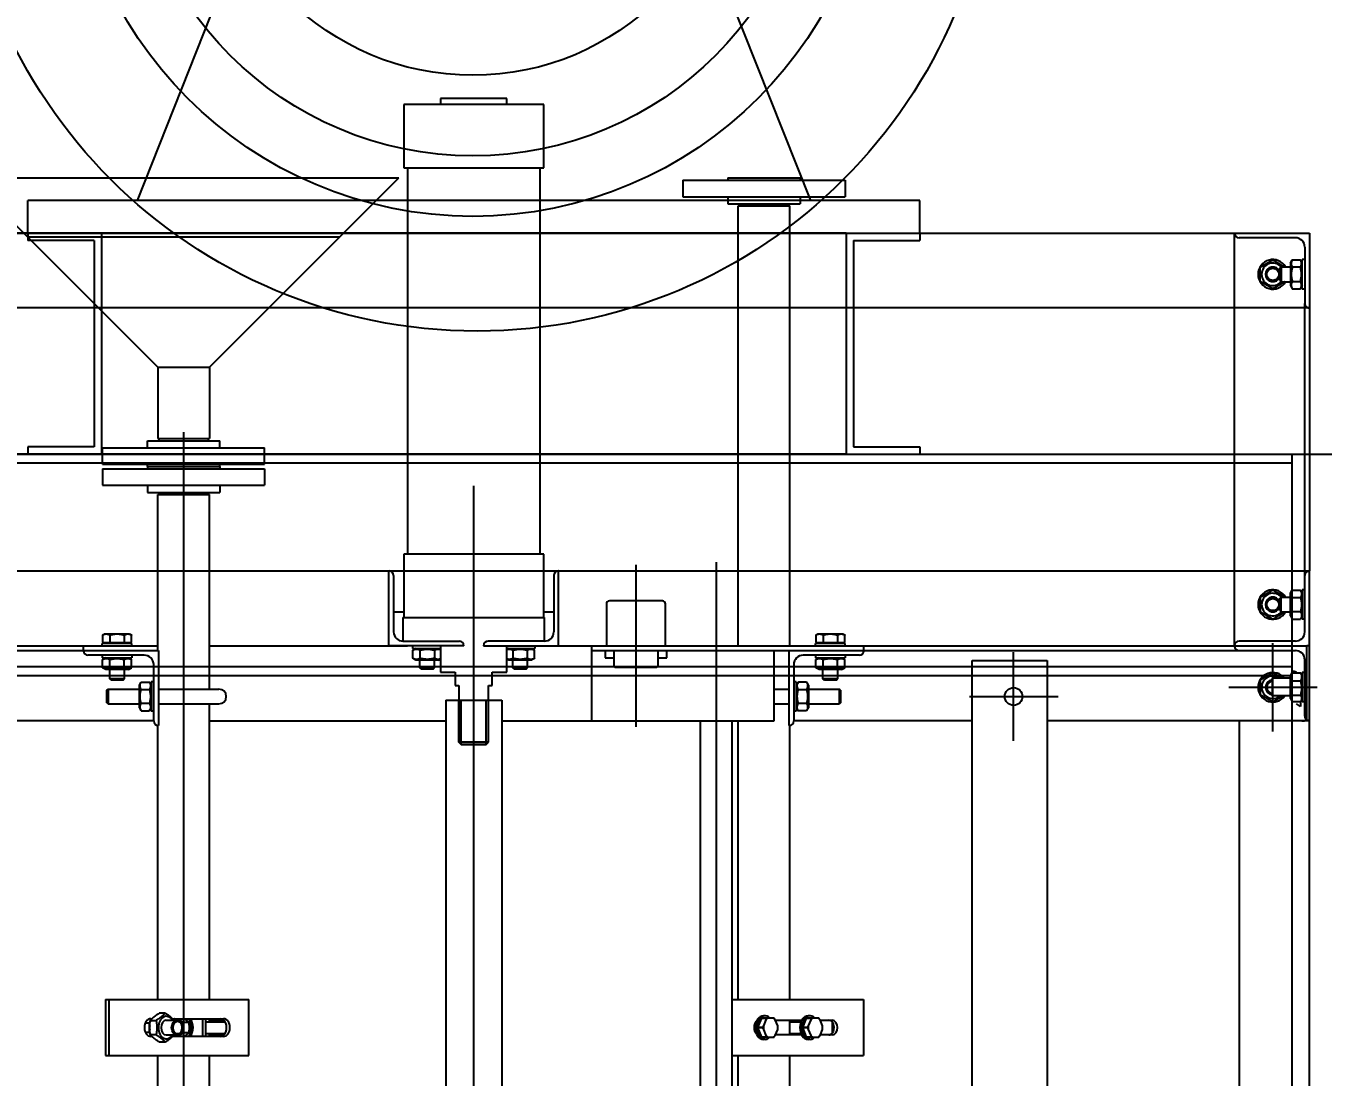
# Model space of a CAD drawing. Extents: x -24065 to -11187, y -102841 to -92978.
# Drawn here: x -21570 to -20691, y -95827 to -95114 of the extents above; entities that cross this region are included whole.
import ezdxf

# ---------------------------------------------------------------- set-up
doc = ezdxf.new("R2010")
doc.units = 0
doc.header["$LTSCALE"] = 200
doc.header["$MEASUREMENT"] = 0
doc.header["$PDMODE"] = 35
doc.header["$PDSIZE"] = 5
doc.linetypes.add('CENTER', pattern=[2, 1.25, -0.25, 0.25, -0.25])
doc.linetypes.add('DASHED2', pattern=[0.375, 0.25, -0.125])
for name, color, linetype in [('DIM', 1, 'Continuous'), ('M2', 2, 'Continuous'), ('M3', 3, 'Continuous'), ('M4', 4, 'Continuous'), ('MC1', 8, 'CENTER'), ('MT2', 1, 'DASHED2')]:
    doc.layers.add(name, color=color, linetype=linetype)
doc.styles.add('ROMANS', font='romans.shx')
doc.dimstyles.new('CEMI-1-10', dxfattribs={"dimscale": 10, "dimtxt": 2.5, "dimasz": 2.5, "dimexe": 1, "dimexo": 1, "dimtad": 1, "dimdec": 0, "dimtxsty": 'ROMANS', "dimcen": 0, "dimclrd": 1, "dimclre": 1, "dimclrt": 3, "dimadec": 0, "dimazin": 2, "dimtfac": 1, "dimtdec": 0, "dimtmove": 0, "dimatfit": 3, "dimfxl": 1.25, "dimlwd": -1, "dimlwe": -1, "dimarcsym": 1})

# ---------------------------------------------------------------- blocks, each defined once
blk = doc.blocks.new('moinhokjjh')
at = {"layer": 'M3'}
for p, q in [((-6367.74, -18136.96), (-6472.09, -18399.91)), ((-6119.74, -18136.96), (-6015.39, -18399.91)), ((-5941.24, -18399.91), (-6546.24, -18399.91)), ((-6546.24, -18421.96), (-6546.24, -18399.91)), ((-5941.24, -18421.96), (-5941.24, -18399.91)), ((-5991.24, -18421.96), (-6876.24, -18421.96)), ((-6496.24, -18421.96), (-6546.24, -18421.96)), ((-6546.24, -18421.96), (-6546.24, -18426.96)), ((-6496.24, -18421.96), (-6496.24, -18571.96)), ((-5991.24, -18421.96), (-5991.24, -18571.96)), ((-5991.24, -18421.96), (-5941.24, -18421.96)), ((-5941.24, -18421.96), (-5941.24, -18426.96)), ((-6501.24, -18426.96), (-6546.24, -18426.96)), ((-6501.24, -18426.96), (-6501.24, -18566.96)), ((-5986.24, -18426.96), (-5986.24, -18566.96)), ((-5986.24, -18426.96), (-5941.24, -18426.96)), ((-6501.24, -18566.96), (-6546.24, -18566.96)), ((-6546.24, -18566.96), (-6546.24, -18571.96)), ((-5986.24, -18566.96), (-5941.24, -18566.96)), ((-5941.24, -18566.96), (-5941.24, -18571.96)), ((-5991.24, -18571.96), (-6876.24, -18571.96)), ((-6496.24, -18571.96), (-6546.24, -18571.96)), ((-5991.24, -18571.96), (-5941.24, -18571.96))]:
    blk.add_line(p, q, dxfattribs=at)
for centre, radius in [((-6241.45, -18136.96), 351.5), ((-6244.31, -18136.96), 273.67), ((-6244.31, -18136.96), 232.67), ((-6244.31, -18136.95), 178)]:
    blk.add_circle(centre, radius, dxfattribs=at)
blk = doc.blocks.new('ghhfhf')
at = {"layer": 'DIM'}
for p, q in [((-11758.6, -18532.73), (-11887.01, -18404.33)), ((-11887.01, -18404.33), (-11595.2, -18404.33)), ((-11723.6, -18532.73), (-11595.2, -18404.33)), ((-11847.01, -18444.33), (-11635.2, -18444.33)), ((-11758.6, -18532.73), (-11723.6, -18532.73)), ((-11741.1, -18576.66), (-11741.1, -19068.42))]:
    blk.add_line(p, q, dxfattribs=at)
at = {"layer": 'M2'}
for p, q in [((-11443.31, -18736.2), (-11443.31, -18735.95)), ((-11390.42, -19048.05), (-11390.42, -18772.5)), ((-11369.12, -19048.05), (-11369.12, -18772.5))]:
    blk.add_line(p, q, dxfattribs=at)
at = {"layer": 'M3'}
for p, q in [((-11521.81, -18350.53), (-11566.81, -18350.53)), ((-11566.81, -18350.53), (-11566.81, -18354.53)), ((-11521.81, -18354.53), (-11521.81, -18350.53)), ((-11591.81, -18354.53), (-11591.81, -18397.53)), ((-11496.81, -18354.53), (-11591.81, -18354.53)), ((-11496.81, -18397.53), (-11496.81, -18354.53)), ((-11591.81, -18397.53), (-11496.81, -18397.53)), ((-11589.31, -18397.53), (-11589.31, -18659.53)), ((-11499.31, -18659.53), (-11499.31, -18397.53)), ((-11371.91, -18404.33), (-11322.91, -18404.33)), ((-11371.91, -18404.33), (-11371.91, -18405.93)), ((-11322.91, -18404.33), (-11322.91, -18405.93)), ((-11402.41, -18405.93), (-11292.41, -18405.93)), ((-11402.41, -18405.93), (-11402.41, -18417.03)), ((-11292.41, -18405.93), (-11292.41, -18417.03)), ((-11402.41, -18417.03), (-11292.41, -18417.03)), ((-11371.91, -18417.03), (-11371.91, -18421.83)), ((-11371.91, -18421.83), (-11322.91, -18421.83)), ((-11364.11, -18423.33), (-11364.11, -18421.83)), ((-11330.71, -18423.33), (-11330.71, -18421.83)), ((-11322.91, -18417.03), (-11322.91, -18421.83)), ((-11364.91, -18423.33), (-11329.91, -18423.33)), ((-11364.91, -18721.7), (-11364.91, -18423.33)), ((-11329.91, -18721.7), (-11329.91, -18423.33)), ((-12111.14, -18441.7), (-10977.49, -18441.7)), ((-11028.29, -18441.7), (-11028.29, -18441.58)), ((-11028.29, -18721.77), (-11028.29, -18441.58)), ((-11028.29, -18441.7), (-11028.29, -18441.83)), ((-10987.01, -18444.88), (-11025.24, -18444.88)), ((-10977.49, -18441.7), (-10977.49, -18492.5)), ((-10980.66, -18451.23), (-10980.66, -18489.45)), ((-10997.61, -18465.62), (-10996.69, -18464.7)), ((-10997.61, -18465.62), (-10997.61, -18473.78)), ((-10996.69, -18464.7), (-10996.69, -18474.7)), ((-10996.69, -18464.7), (-10990.36, -18464.7)), ((-10990.36, -18462.05), (-10989.11, -18459.89)), ((-10990.36, -18462.05), (-10990.36, -18477.35)), ((-10989.11, -18459.89), (-10983.61, -18459.89)), ((-10983.61, -18464.88), (-10989.11, -18464.88)), ((-10982.36, -18462.05), (-10983.61, -18459.89)), ((-10982.36, -18479.7), (-10982.36, -18459.7)), ((-10980.66, -18459.7), (-10982.36, -18459.7)), ((-10997.61, -18473.78), (-10996.69, -18474.7)), ((-10996.69, -18474.7), (-10990.36, -18474.7)), ((-10989.11, -18474.53), (-10983.61, -18474.53)), ((-10990.36, -18477.35), (-10989.11, -18479.52)), ((-10989.11, -18479.52), (-10983.61, -18479.52)), ((-10982.36, -18477.35), (-10983.61, -18479.52)), ((-10980.66, -18479.7), (-10982.36, -18479.7)), ((-10977.49, -18492.5), (-12111.07, -18492.5)), ((-10980.66, -18673.95), (-10980.66, -18489.45)), ((-10977.49, -18492.5), (-10977.61, -18492.5)), ((-10977.49, -18492.5), (-10977.49, -18670.9)), ((-11758.6, -18532.73), (-11758.6, -18581.12)), ((-11723.6, -18532.73), (-11723.6, -18581.12)), ((-11796.1, -18587.42), (-11686.1, -18587.42)), ((-11796.1, -18598.52), (-11796.1, -18587.42)), ((-11765.6, -18582.62), (-11716.6, -18582.62)), ((-11765.6, -18587.42), (-11765.6, -18582.62)), ((-11758.6, -18581.12), (-11723.6, -18581.12)), ((-11757.8, -18581.12), (-11757.8, -18582.62)), ((-11724.4, -18581.12), (-11724.4, -18582.62)), ((-11716.6, -18587.42), (-11716.6, -18582.62)), ((-11686.1, -18598.52), (-11686.1, -18587.42)), ((-11796.1, -18598.52), (-11686.1, -18598.52)), ((-11796.1, -18601.72), (-11686.1, -18601.72)), ((-11796.1, -18601.72), (-11796.1, -18612.82)), ((-11765.6, -18600.12), (-11765.6, -18598.52)), ((-11765.6, -18600.12), (-11716.6, -18600.12)), ((-11765.6, -18600.12), (-11765.6, -18601.72)), ((-11765.6, -18600.12), (-11716.6, -18600.12)), ((-11716.6, -18600.12), (-11716.6, -18598.52)), ((-11716.6, -18600.12), (-11716.6, -18601.72)), ((-11686.1, -18601.72), (-11686.1, -18612.82)), ((-11796.1, -18612.82), (-11686.1, -18612.82)), ((-11765.6, -18612.82), (-11765.6, -18617.62)), ((-11716.6, -18612.82), (-11716.6, -18617.62)), ((-11765.6, -18617.62), (-11716.6, -18617.62)), ((-11758.6, -18619.12), (-11723.6, -18619.12)), ((-11758.6, -18724.88), (-11758.6, -18619.12)), ((-11757.8, -18619.12), (-11757.8, -18617.62)), ((-11724.4, -18619.12), (-11724.4, -18617.62)), ((-11723.6, -18751.05), (-11723.6, -18619.12)), ((-11591.81, -18659.53), (-11591.81, -18702.53)), ((-11496.81, -18659.53), (-11591.81, -18659.53)), ((-11496.81, -18702.53), (-11496.81, -18659.53)), ((-12111.14, -18670.9), (-10977.49, -18670.9)), ((-11601.81, -18721.7), (-11601.81, -18670.9)), ((-11601.81, -18670.9), (-11601.68, -18670.9)), ((-11598.64, -18673.95), (-11598.64, -18712.18)), ((-11489.99, -18673.95), (-11489.99, -18712.18)), ((-11486.81, -18670.9), (-11486.94, -18670.9)), ((-11486.81, -18721.7), (-11486.81, -18670.9)), ((-10980.66, -18712.18), (-10980.66, -18673.95)), ((-10977.49, -18670.9), (-10977.61, -18670.9)), ((-10977.49, -18721.7), (-10977.49, -18670.9)), ((-10990.36, -18686.05), (-10989.11, -18683.89)), ((-10990.36, -18701.35), (-10990.36, -18686.05)), ((-10989.11, -18683.89), (-10983.61, -18683.89)), ((-10982.36, -18686.05), (-10983.61, -18683.89)), ((-10982.36, -18683.7), (-10982.36, -18703.7)), ((-10980.66, -18683.7), (-10982.36, -18683.7)), ((-10997.61, -18689.62), (-10996.69, -18688.7)), ((-10997.61, -18697.78), (-10997.61, -18689.62)), ((-10996.69, -18698.7), (-10996.69, -18688.7)), ((-10996.69, -18688.7), (-10990.36, -18688.7)), ((-10989.11, -18688.88), (-10983.61, -18688.88)), ((-11591.81, -18698.85), (-11598.64, -18698.85)), ((-11592.31, -18702.53), (-11496.31, -18702.53)), ((-11592.31, -18702.53), (-11592.31, -18718.53)), ((-11489.99, -18698.85), (-11496.81, -18698.85)), ((-11496.31, -18718.53), (-11496.31, -18702.53)), ((-10997.61, -18697.78), (-10996.69, -18698.7)), ((-10996.69, -18698.7), (-10990.36, -18698.7)), ((-10990.36, -18701.35), (-10989.11, -18703.52)), ((-10983.61, -18698.53), (-10989.11, -18698.53)), ((-10989.11, -18703.52), (-10983.61, -18703.52)), ((-10982.36, -18701.35), (-10983.61, -18703.52)), ((-10980.66, -18703.7), (-10982.36, -18703.7)), ((-11776.21, -18720), (-11796.21, -18720)), ((-11796.21, -18721.7), (-11796.21, -18720)), ((-11794.71, -18713.6), (-11796.02, -18714.36)), ((-11796.02, -18714.36), (-11796.02, -18719.4)), ((-11796.02, -18719.4), (-11776.39, -18719.4)), ((-11794.71, -18713.6), (-11777.71, -18713.6)), ((-11793.91, -18720), (-11793.91, -18719.4)), ((-11791.11, -18714.36), (-11791.11, -18719.4)), ((-11781.3, -18714.36), (-11781.3, -18719.4)), ((-11778.51, -18720), (-11778.51, -18719.4)), ((-11777.71, -18713.6), (-11776.39, -18714.36)), ((-11776.39, -18719.4), (-11776.39, -18714.36)), ((-11776.21, -18721.7), (-11776.21, -18720)), ((-11592.29, -18718.53), (-11554.06, -18718.53)), ((-11496.34, -18718.53), (-11534.56, -18718.53)), ((-11292.42, -18720), (-11312.42, -18720)), ((-11312.42, -18721.7), (-11312.42, -18720)), ((-11310.92, -18713.6), (-11312.23, -18714.36)), ((-11312.23, -18714.36), (-11312.23, -18719.4)), ((-11312.23, -18719.4), (-11292.6, -18719.4)), ((-11310.92, -18713.6), (-11293.92, -18713.6)), ((-11310.12, -18720), (-11310.12, -18719.4)), ((-11307.32, -18714.36), (-11307.32, -18719.4)), ((-11297.51, -18714.36), (-11297.51, -18719.4)), ((-11294.72, -18720), (-11294.72, -18719.4)), ((-11293.92, -18713.6), (-11292.6, -18714.36)), ((-11292.6, -18719.4), (-11292.6, -18714.36)), ((-11292.42, -18721.7), (-11292.42, -18720)), ((-10987.01, -18718.53), (-11025.24, -18718.53)), ((-10977.49, -20166.7), (-10977.49, -18714.7)), ((-12101.61, -18724.88), (-11758.21, -18724.88)), ((-12060.34, -18721.7), (-11758.6, -18721.7)), ((-11809.01, -18725), (-11809.01, -18721.7)), ((-11767.73, -18728.05), (-11805.96, -18728.05)), ((-11796.21, -18728.05), (-11796.21, -18729.75)), ((-11796.21, -18729.75), (-11776.21, -18729.75)), ((-11793.86, -18729.75), (-11796.02, -18731)), ((-11778.56, -18729.75), (-11776.39, -18731)), ((-11776.21, -18728.05), (-11776.21, -18729.75)), ((-11758.21, -18724.88), (-11758.21, -18775.68)), ((-11723.6, -18721.7), (-11589.31, -18721.7)), ((-11551.01, -18721.7), (-11601.81, -18721.7)), ((-11585.81, -18721.7), (-11585.81, -18723.4)), ((-11585.81, -18723.4), (-11566.81, -18723.4)), ((-11583.46, -18723.4), (-11585.63, -18724.65)), ((-11585.63, -18730.15), (-11585.63, -18724.65)), ((-11583.46, -18731.4), (-11585.63, -18730.15)), ((-11580.63, -18730.15), (-11580.63, -18724.65)), ((-11570.99, -18724.65), (-11570.99, -18730.15)), ((-11568.16, -18723.4), (-11566.81, -18724.18)), ((-11566.81, -18721.7), (-11566.81, -18739.53)), ((-11551.01, -18721.58), (-11551.01, -18721.7)), ((-11537.61, -18721.58), (-11537.61, -18721.7)), ((-11537.61, -18721.7), (-11486.81, -18721.7)), ((-11521.81, -18739.53), (-11521.81, -18721.7)), ((-11521.81, -18723.4), (-11502.81, -18723.4)), ((-11520.46, -18723.4), (-11521.81, -18724.18)), ((-11517.63, -18730.15), (-11517.63, -18724.65)), ((-11507.99, -18724.65), (-11507.99, -18730.15)), ((-11505.16, -18723.4), (-11503, -18724.65)), ((-11505.16, -18731.4), (-11503, -18730.15)), ((-11503, -18730.15), (-11503, -18724.65)), ((-11502.81, -18721.7), (-11502.81, -18723.4)), ((-11499.31, -18721.7), (-11028.29, -18721.7)), ((-11464.31, -18772.5), (-11464.31, -18721.7)), ((-11464.31, -18724.88), (-10987.01, -18724.88)), ((-11413.43, -18729.88), (-11413.43, -18724.88)), ((-11340.42, -18772.5), (-11340.42, -18724.88)), ((-11330.42, -18775.68), (-11330.42, -18724.88)), ((-11282.66, -18728.05), (-11320.89, -18728.05)), ((-11312.42, -18728.05), (-11312.42, -18729.75)), ((-11312.42, -18729.75), (-11292.42, -18729.75)), ((-11310.07, -18729.75), (-11312.23, -18731)), ((-11294.77, -18729.75), (-11292.6, -18731)), ((-11292.42, -18728.05), (-11292.42, -18729.75)), ((-11279.62, -18725), (-11279.62, -18721.7)), ((-11028.29, -18721.7), (-11028.29, -18721.58)), ((-11028.29, -18721.7), (-10979.35, -18721.7)), ((-11028.29, -18721.83), (-11028.29, -18721.7)), ((-10977.49, -18721.7), (-10979.35, -18721.7)), ((-10979.35, -18771.96), (-10979.35, -18721.7)), ((-11796.02, -18736.5), (-11796.02, -18731)), ((-11793.86, -18737.75), (-11796.02, -18736.5)), ((-11778.56, -18737.75), (-11793.86, -18737.75)), ((-11791.21, -18744.08), (-11791.21, -18737.75)), ((-11791.03, -18736.5), (-11791.03, -18731)), ((-11781.38, -18736.5), (-11781.38, -18731)), ((-11781.21, -18744.08), (-11781.21, -18737.75)), ((-11778.56, -18737.75), (-11776.39, -18736.5)), ((-11776.39, -18736.5), (-11776.39, -18731)), ((-11761.38, -18772.63), (-11761.38, -18734.4)), ((-11568.16, -18731.4), (-11583.46, -18731.4)), ((-11580.81, -18736.61), (-11580.81, -18731.4)), ((-11570.81, -18736.61), (-11580.81, -18736.61)), ((-11579.89, -18737.53), (-11580.81, -18736.61)), ((-11571.73, -18737.53), (-11579.89, -18737.53)), ((-11571.73, -18737.53), (-11570.81, -18736.61)), ((-11570.81, -18736.61), (-11570.81, -18731.4)), ((-11568.16, -18731.4), (-11566.81, -18730.62)), ((-11520.46, -18731.4), (-11521.81, -18730.62)), ((-11505.16, -18731.4), (-11520.46, -18731.4)), ((-11517.81, -18736.61), (-11517.81, -18731.4)), ((-11507.81, -18736.61), (-11517.81, -18736.61)), ((-11516.89, -18737.53), (-11517.81, -18736.61)), ((-11508.73, -18737.53), (-11516.89, -18737.53)), ((-11508.73, -18737.53), (-11507.81, -18736.61)), ((-11507.81, -18736.61), (-11507.81, -18731.4)), ((-11443.31, -18736.2), (-11443.31, -18735.95)), ((-11327.24, -18734.4), (-11327.24, -18772.63)), ((-11312.23, -18736.5), (-11312.23, -18731)), ((-11310.07, -18737.75), (-11312.23, -18736.5)), ((-11294.77, -18737.75), (-11310.07, -18737.75)), ((-11307.42, -18744.08), (-11307.42, -18737.75)), ((-11307.24, -18736.5), (-11307.24, -18731)), ((-11297.59, -18736.5), (-11297.59, -18731)), ((-11297.42, -18744.08), (-11297.42, -18737.75)), ((-11294.77, -18737.75), (-11292.6, -18736.5)), ((-11292.6, -18736.5), (-11292.6, -18731)), ((-11206.14, -18731.7), (-11155.34, -18731.7)), ((-11206.14, -19597.79), (-11206.14, -18731.7)), ((-11155.34, -18731.7), (-11155.34, -19101.7)), ((-10980.66, -18769.45), (-10980.66, -18731.23)), ((-11781.21, -18744.08), (-11791.21, -18744.08)), ((-11790.29, -18745), (-11791.21, -18744.08)), ((-11782.13, -18745), (-11790.29, -18745)), ((-11782.13, -18745), (-11781.21, -18744.08)), ((-11771.08, -18748.4), (-11769.83, -18746.24)), ((-11769.83, -18746.24), (-11764.33, -18746.24)), ((-11763.08, -18748.4), (-11764.33, -18746.24)), ((-11763.08, -18746.05), (-11763.08, -18766.05)), ((-11761.38, -18746.05), (-11763.08, -18746.05)), ((-11566.81, -18739.53), (-11556.81, -18739.53)), ((-11556.81, -18739.53), (-11556.81, -18748.53)), ((-11531.81, -18748.53), (-11531.81, -18739.53)), ((-11531.81, -18739.53), (-11521.81, -18739.53)), ((-11325.54, -18746.05), (-11327.24, -18746.05)), ((-11325.54, -18746.05), (-11325.54, -18766.05)), ((-11325.35, -18748.4), (-11324.1, -18746.24)), ((-11318.6, -18746.24), (-11324.1, -18746.24)), ((-11317.35, -18748.4), (-11318.6, -18746.24)), ((-11297.42, -18744.08), (-11307.42, -18744.08)), ((-11306.5, -18745), (-11307.42, -18744.08)), ((-11298.34, -18745), (-11306.5, -18745)), ((-11298.34, -18745), (-11297.42, -18744.08)), ((-11002.49, -18755.7), (-11002.49, -18743.7)), ((-10990.36, -18743.7), (-11002.49, -18743.7)), ((-10990.36, -18742.05), (-10989.32, -18740.25)), ((-10990.36, -18757.35), (-10990.36, -18742.05)), ((-10989.11, -18739.91), (-10983.61, -18739.91)), ((-10989.11, -18745.49), (-10983.61, -18745.49)), ((-10982.36, -18742.05), (-10983.4, -18740.25)), ((-10982.36, -18739.7), (-10982.36, -18759.7)), ((-10980.66, -18739.7), (-10982.36, -18739.7)), ((-11793.1, -18751.85), (-11792.3, -18751.05)), ((-11793.1, -18760.25), (-11793.1, -18751.85)), ((-11792.3, -18751.05), (-11792.3, -18761.05)), ((-11792.3, -18751.05), (-11771.08, -18751.05)), ((-11771.08, -18763.7), (-11771.08, -18748.4)), ((-11769.83, -18751.23), (-11764.33, -18751.23)), ((-11758.21, -18751.05), (-11717.1, -18751.05)), ((-11556.81, -18748.53), (-11554.31, -18748.53)), ((-11554.31, -18748.53), (-11554.31, -18786.93)), ((-11534.31, -18786.93), (-11534.31, -18748.53)), ((-11534.31, -18748.53), (-11531.81, -18748.53)), ((-11340.42, -18751.05), (-11330.42, -18751.05)), ((-11325.54, -18751.05), (-11325.35, -18751.05)), ((-11325.35, -18748.4), (-11325.35, -18763.7)), ((-11324.1, -18751.23), (-11318.6, -18751.23)), ((-11317.35, -18748.4), (-11317.35, -18763.7)), ((-11317.35, -18751.05), (-11296.32, -18751.05)), ((-11296.32, -18761.05), (-11296.32, -18751.05)), ((-11295.52, -18751.85), (-11296.32, -18751.05)), ((-11295.52, -18751.85), (-11295.52, -18760.25)), ((-10990.36, -18755.7), (-11002.49, -18755.7)), ((-10989.11, -18755.11), (-10983.61, -18755.11)), ((-11793.1, -18760.25), (-11792.3, -18761.05)), ((-11792.3, -18761.05), (-11771.08, -18761.05)), ((-11771.08, -18763.7), (-11769.83, -18765.87)), ((-11764.33, -18760.88), (-11769.83, -18760.88)), ((-11763.08, -18763.7), (-11764.33, -18765.87)), ((-11758.21, -18761.05), (-11717.1, -18761.05)), ((-11723.6, -18961.64), (-11723.6, -18761.05)), ((-11340.42, -18761.05), (-11330.42, -18761.05)), ((-11325.54, -18761.05), (-11325.35, -18761.05)), ((-11325.35, -18763.7), (-11324.1, -18765.87)), ((-11318.6, -18760.88), (-11324.1, -18760.88)), ((-11317.35, -18763.7), (-11318.6, -18765.87)), ((-11317.35, -18761.05), (-11296.32, -18761.05)), ((-11295.52, -18760.25), (-11296.32, -18761.05)), ((-10990.36, -18757.35), (-10989.32, -18759.16)), ((-10989.11, -18759.49), (-10983.61, -18759.49)), ((-10983.65, -18762.8), (-10986.15, -18761.05)), ((-10983.65, -18759.49), (-10983.65, -18762.8)), ((-10982.36, -18757.35), (-10983.4, -18759.16)), ((-10980.66, -18759.7), (-10982.36, -18759.7)), ((-11761.38, -18772.5), (-11882.49, -18772.5)), ((-11769.83, -18765.87), (-11764.33, -18765.87)), ((-11761.38, -18766.05), (-11763.08, -18766.05)), ((-11723.6, -18772.5), (-11563.31, -18772.5)), ((-11525.31, -18772.5), (-11340.42, -18772.5)), ((-11364.91, -18961.64), (-11364.91, -18772.5)), ((-11325.54, -18766.05), (-11327.24, -18766.05)), ((-11206.14, -18772.5), (-11327.24, -18772.5)), ((-11318.6, -18765.87), (-11324.1, -18765.87)), ((-10977.49, -18772.5), (-11155.34, -18772.5)), ((-11025.11, -18772.5), (-11025.11, -19007.5)), ((-10982.57, -18772.5), (-10990.46, -18772.5)), ((-10977.61, -18772.5), (-10977.49, -18772.5)), ((-11758.6, -18961.64), (-11758.6, -18775.67)), ((-11758.21, -18775.68), (-11758.33, -18775.68)), ((-11330.29, -18775.68), (-11330.42, -18775.68)), ((-11329.91, -18961.64), (-11329.91, -18775.65)), ((-11554.31, -18786.93), (-11552.71, -18788.53)), ((-11552.71, -18788.53), (-11535.91, -18788.53)), ((-11535.91, -18788.53), (-11534.31, -18786.93)), ((-11793.94, -18961.64), (-11696.74, -18961.64)), ((-11793.94, -18961.64), (-11793.94, -18999.64)), ((-11791.69, -18961.64), (-11791.69, -18999.64)), ((-11696.74, -18999.64), (-11696.74, -18961.64)), ((-11369.12, -18961.64), (-11279.96, -18961.64)), ((-11279.96, -18961.64), (-11279.96, -18999.64)), ((-11763.62, -18975.82), (-11759.73, -18975.82)), ((-11763.41, -18974.64), (-11762.58, -18974.64)), ((-11753.68, -18970.82), (-11757.57, -18970.82)), ((-11752.8, -18975.64), (-11745.64, -18975.64)), ((-11748.68, -18974.64), (-11713.91, -18974.64)), ((-11728.3, -18974.64), (-11728.3, -18986.64)), ((-11726.05, -18986.64), (-11726.05, -18974.64)), ((-11723.6, -18976.64), (-11723.6, -18974.64)), ((-11723.6, -18975.64), (-11713.81, -18975.64)), ((-11713.12, -18976.45), (-11713.2, -18976.64)), ((-11351.59, -18980.63), (-11348.94, -18974.15)), ((-11348.94, -18974.15), (-11346.03, -18974.15)), ((-11346.02, -18974.14), (-11348.93, -18974.14)), ((-11346.71, -18972.64), (-11347.84, -18972.64)), ((-11346.1, -18975.33), (-11347.79, -18979.45)), ((-11341.28, -18974.14), (-11344.65, -18974.14)), ((-11338.14, -18979.45), (-11339.83, -18975.33)), ((-11339.7, -18975.64), (-11321.85, -18975.64)), ((-11329.91, -18985.64), (-11329.91, -18975.64)), ((-11321.18, -18980.63), (-11318.54, -18974.15)), ((-11318.54, -18974.15), (-11315.62, -18974.15)), ((-11315.61, -18974.14), (-11318.53, -18974.14)), ((-11316.31, -18972.64), (-11317.44, -18972.64)), ((-11315.7, -18975.33), (-11317.38, -18979.45)), ((-11310.87, -18974.14), (-11314.24, -18974.14)), ((-11307.74, -18979.45), (-11309.42, -18975.33)), ((-11309.29, -18975.64), (-11301.17, -18975.64)), ((-11766.94, -18977.32), (-11764.24, -18977.32)), ((-11764.24, -18983.96), (-11766.94, -18983.96)), ((-11764.24, -18983.96), (-11764.24, -18977.32)), ((-11737.73, -18977.16), (-11741.26, -18977.16)), ((-11737.73, -18984.12), (-11741.26, -18984.12)), ((-11726.05, -18976.64), (-11712.99, -18976.64)), ((-11726.05, -18984.64), (-11712.99, -18984.64)), ((-11723.6, -18986.64), (-11723.6, -18984.64)), ((-11713.2, -18984.64), (-11713.12, -18984.83)), ((-11352.79, -18976.64), (-11352.74, -18976.64)), ((-11352.79, -18984.64), (-11352.74, -18984.64)), ((-11348.68, -18980.63), (-11351.59, -18980.63)), ((-11351.59, -18980.65), (-11348.68, -18980.65)), ((-11348.94, -18987.13), (-11351.59, -18980.65)), ((-11347.79, -18981.83), (-11346.1, -18985.95)), ((-11339.83, -18985.95), (-11338.14, -18981.83)), ((-11329.91, -18976.64), (-11322.34, -18976.64)), ((-11329.91, -18984.64), (-11322.34, -18984.64)), ((-11318.27, -18980.63), (-11321.18, -18980.63)), ((-11321.18, -18980.65), (-11318.27, -18980.65)), ((-11318.54, -18987.13), (-11321.18, -18980.65)), ((-11317.38, -18981.83), (-11315.7, -18985.95)), ((-11309.42, -18985.95), (-11307.74, -18981.83)), ((-11301.05, -18984.35), (-11301.05, -18976.93)), ((-11759.73, -18985.46), (-11763.62, -18985.46)), ((-11762.58, -18986.64), (-11763.41, -18986.64)), ((-11753.68, -18990.45), (-11757.57, -18990.45)), ((-11752.8, -18985.64), (-11745.64, -18985.64)), ((-11713.91, -18986.64), (-11748.68, -18986.64)), ((-11713.81, -18985.64), (-11723.6, -18985.64)), ((-11346.03, -18987.13), (-11348.94, -18987.13)), ((-11348.93, -18987.14), (-11346.02, -18987.14)), ((-11346.71, -18988.64), (-11347.84, -18988.64)), ((-11344.65, -18987.14), (-11341.28, -18987.14)), ((-11321.85, -18985.64), (-11339.7, -18985.64)), ((-11315.62, -18987.13), (-11318.54, -18987.13)), ((-11318.53, -18987.14), (-11315.61, -18987.14)), ((-11316.31, -18988.64), (-11317.44, -18988.64)), ((-11314.24, -18987.14), (-11310.87, -18987.14)), ((-11301.17, -18985.64), (-11309.29, -18985.64)), ((-11793.94, -18999.64), (-11696.74, -18999.64)), ((-11758.6, -19035.1), (-11758.6, -18999.64)), ((-11723.6, -19035.1), (-11723.6, -18999.64)), ((-11369.12, -18999.64), (-11279.96, -18999.64)), ((-11364.91, -19035.1), (-11364.91, -18999.64)), ((-11329.91, -19035.1), (-11329.91, -18999.64)), ((-11025.11, -19007.5), (-11025.11, -19511.65))]:
    blk.add_line(p, q, dxfattribs=at)
for centre, radius in [((-11002.31, -18469.7), 4.08), ((-11002.31, -18693.7), 4.08), ((-11178.14, -18756.05), 6)]:
    blk.add_circle(centre, radius, dxfattribs=at)
for centre, radius, start, end in [((-11025.24, -18441.83), 3.05, 180, 270), ((-10987.01, -18451.23), 6.35, 0, 90), ((-11002.31, -18469.7), 10, 30, 330), ((-11002.31, -18469.7), 7.65, 40.81318, 319.18682), ((-11002.31, -18469.7), 5, 19.94844, 340.05156), ((-10977.61, -18489.45), 3.05, 180, 235.35239), ((-11601.68, -18673.95), 3.05, 0, 90), ((-11486.94, -18673.95), 3.05, 90, 180), ((-10977.61, -18673.95), 3.05, 124.64761, 180), ((-11002.31, -18693.7), 10, 30, 330), ((-11002.31, -18693.7), 7.65, 40.81318, 319.18682), ((-11002.31, -18693.7), 5, 19.94844, 340.05156), ((-11592.29, -18712.18), 6.35, 180, 270), ((-11496.34, -18712.18), 6.35, 270, 0), ((-10987.01, -18712.18), 6.35, 270, 360), ((-11554.06, -18721.58), 3.05, 0, 90), ((-11534.56, -18721.58), 3.05, 90, 180), ((-11025.24, -18721.58), 3.05, 90, 180), ((-11805.96, -18725), 3.05, 180, 270), ((-11767.73, -18734.4), 6.35, 0, 90), ((-11320.89, -18734.4), 6.35, 90, 180), ((-11282.66, -18725), 3.05, 270, 0), ((-11025.24, -18721.83), 3.05, 180, 270), ((-10987.01, -18731.23), 6.35, 0, 90), ((-11002.31, -18749.83), 10, 37.78499, 324.03436), ((-11002.31, -18749.83), 7.65, 53.21757, 309.85109), ((-11002.31, -18749.83), 5, 92.00576, 267.99424), ((-11002.31, -18749.83), 4.08, 92.4584, 267.5416), ((-10988.63, -18744.12), 5, 57.37922, 89.92836), ((-11717.1, -18756.05), 5, 270, 90), ((-11758.33, -18772.63), 3.05, 180, 270), ((-11330.29, -18772.63), 3.05, 270, 0), ((-10977.61, -18769.45), 3.05, 180, 235.35239)]:
    blk.add_arc(centre, radius, start, end, dxfattribs=at)
for centre, major_axis, start_param, end_param in [((-11763.41, -18980.64), (0, -6), 3.141593, 6.283185), ((-11760.7, -18980.64), (0, 6), 0.797457, 0.985111), ((-11752.8, -18980.64), (0, -7.65), 2.283121, 7.141657), ((-11752.8, -18980.64), (0, -5), 3.141593, 6.283185), ((-11746.05, -18980.64), (0, -5.65), 5.820584, 9.88738), ((-11741.45, -18980.64), (0, -8), 0.722734, 2.418858), ((-11740.32, -18980.64), (0, -8), 0.722734, 2.418858), ((-11716.15, -18980.64), (0, -6), 0, 3.141593), ((-11713.91, -18980.64), (0, 6), 3.141593, 6.283185), ((-11347.84, -18980.64), (0, -8), 3.141593, 6.283185), ((-11346.71, -18980.64), (0, -8), 2.519224, 6.905554), ((-11346.29, -18980.64), (0, -7.5), 3.663907, 3.666475), ((-11342.96, -18980.64), (0, 6.92), 0.35124, 0.695958), ((-11343.37, -18980.64), (0, -7.5), 3.663907, 3.666475), ((-11342.96, -18980.64), (0, 6.92), 5.587228, 5.931945), ((-11343.37, -18980.64), (0, 7.5), 5.758303, 5.76087), ((-11317.44, -18980.64), (0, -8), 3.141593, 6.283185), ((-11316.31, -18980.64), (0, -8), 2.519224, 6.905554), ((-11315.88, -18980.64), (0, -7.5), 3.663907, 3.666475), ((-11312.56, -18980.64), (0, 6.92), 0.35124, 0.695958), ((-11312.97, -18980.64), (0, -7.5), 3.663907, 3.666475), ((-11312.56, -18980.64), (0, 6.92), 5.587228, 5.931945), ((-11312.97, -18980.64), (0, 7.5), 5.758303, 5.76087), ((-11303.42, -18980.64), (0, -5), 0, 3.141593), ((-11301.17, -18980.64), (0, 5), 3.141593, 6.283185), ((-11760.7, -18980.64), (0, 5), 1.275694, 1.570796), ((-11760.7, -18980.64), (0, 5), 1.570796, 1.865898), ((-11760.7, -18980.64), (0, 6), 2.156482, 2.344135), ((-11350.67, -18980.64), (0, 5), 0.612604, 2.528989), ((-11346.29, -18980.64), (0, -7.5), 4.711105, 4.713673), ((-11343.37, -18980.64), (0, -7.5), 4.711105, 4.713673), ((-11342.96, -18980.64), (0, -6.92), 4.54003, 4.884748), ((-11342.96, -18980.64), (0, 6.92), 4.54003, 4.884748), ((-11315.88, -18980.64), (0, -7.5), 4.711105, 4.713673), ((-11312.97, -18980.64), (0, -7.5), 4.711105, 4.713673), ((-11312.56, -18980.64), (0, -6.92), 4.54003, 4.884748), ((-11312.56, -18980.64), (0, 6.92), 4.54003, 4.884748), ((-11346.29, -18980.64), (0, -7.5), 5.758303, 5.76087), ((-11342.96, -18980.64), (0, -6.92), 5.587228, 5.931945), ((-11343.37, -18980.64), (0, -7.5), 5.758303, 5.76087), ((-11342.96, -18980.64), (0, -6.92), 0.35124, 0.695958), ((-11343.37, -18980.64), (0, 7.5), 3.663907, 3.666475), ((-11315.88, -18980.64), (0, -7.5), 5.758303, 5.76087), ((-11312.56, -18980.64), (0, -6.92), 5.587228, 5.931945), ((-11312.97, -18980.64), (0, -7.5), 5.758303, 5.76087), ((-11312.56, -18980.64), (0, -6.92), 0.35124, 0.695958), ((-11312.97, -18980.64), (0, 7.5), 3.663907, 3.666475)]:
    blk.add_ellipse(centre, major_axis=major_axis, ratio=0.707107, start_param=start_param, end_param=end_param, dxfattribs=at)
for centre, major_axis in [((-11745.64, -18980.64), (0, 5)), ((-11745.15, -18980.64), (0, 4.3))]:
    blk.add_ellipse(centre, major_axis=major_axis, ratio=0.707107, dxfattribs=at)
for points, weights in [([(-11010.86, -18464.88), (-11006.59, -18462.38), (-11002.31, -18459.89)], [1, 1.15804961504, 1]), ([(-11010.86, -18474.53), (-11010.86, -18469.7), (-11010.86, -18464.88)], [1, 1.1481454356, 1]), ([(-11002.31, -18459.89), (-10998.15, -18462.32), (-10994.07, -18464.7)], [1, 1.15312866425, 1.00953546924]), ([(-10989.11, -18459.89), (-10990.55, -18462.38), (-10989.11, -18464.88)], [1, 1.15804961504, 1]), ([(-10989.11, -18464.88), (-10990.48, -18469.7), (-10989.11, -18474.53)], [1, 1.1481454356, 1]), ([(-10983.61, -18464.88), (-10982.17, -18462.38), (-10983.61, -18459.89)], [1, 1.15804961504, 1]), ([(-10983.61, -18474.53), (-10982.24, -18469.7), (-10983.61, -18464.88)], [1, 1.1481454356, 1]), ([(-11002.31, -18479.52), (-11006.59, -18477.02), (-11010.86, -18474.53)], [1, 1.15804961504, 1]), ([(-10994.07, -18474.7), (-10998.15, -18477.09), (-11002.31, -18479.52)], [1.00953546924, 1.15312866425, 1]), ([(-10989.11, -18474.53), (-10990.55, -18477.02), (-10989.11, -18479.52)], [1, 1.15804961504, 1]), ([(-10983.61, -18479.52), (-10982.17, -18477.02), (-10983.61, -18474.53)], [1, 1.15804961504, 1]), ([(-11002.31, -18683.89), (-11006.59, -18686.38), (-11010.86, -18688.88)], [1, 1.15804961504, 1]), ([(-10994.07, -18688.7), (-10998.15, -18686.32), (-11002.31, -18683.89)], [1.00953546924, 1.15312866425, 1]), ([(-10989.11, -18688.88), (-10990.55, -18686.38), (-10989.11, -18683.89)], [1, 1.15804961504, 1]), ([(-10983.61, -18683.89), (-10982.17, -18686.38), (-10983.61, -18688.88)], [1, 1.15804961504, 1]), ([(-11010.86, -18688.88), (-11010.86, -18693.7), (-11010.86, -18698.53)], [1, 1.1481454356, 1]), ([(-10989.11, -18698.53), (-10990.48, -18693.7), (-10989.11, -18688.88)], [1, 1.1481454356, 1]), ([(-10983.61, -18688.88), (-10982.24, -18693.7), (-10983.61, -18698.53)], [1, 1.1481454356, 1]), ([(-11010.86, -18698.53), (-11006.59, -18701.02), (-11002.31, -18703.52)], [1, 1.15804961504, 1]), ([(-11002.31, -18703.52), (-10998.15, -18701.09), (-10994.07, -18698.7)], [1, 1.15312866425, 1.00953546924]), ([(-10989.11, -18703.52), (-10990.55, -18701.02), (-10989.11, -18698.53)], [1, 1.15804961504, 1]), ([(-10983.61, -18698.53), (-10982.17, -18701.02), (-10983.61, -18703.52)], [1, 1.15804961504, 1]), ([(-11796.02, -18714.36), (-11794.71, -18713.6), (-11793.57, -18713.6)], [1, 1.0379548493, 1]), ([(-11793.57, -18713.6), (-11792.43, -18713.6), (-11791.11, -18714.36)], [1, 1.0379548493, 1]), ([(-11791.11, -18714.36), (-11788.48, -18713.6), (-11786.21, -18713.6)], [1, 1.0379548493, 1]), ([(-11786.21, -18713.6), (-11783.93, -18713.6), (-11781.3, -18714.36)], [1, 1.0379548493, 1]), ([(-11781.3, -18714.36), (-11779.98, -18713.6), (-11778.84, -18713.6)], [1, 1.0379548493, 1]), ([(-11778.84, -18713.6), (-11777.71, -18713.6), (-11776.39, -18714.36)], [1, 1.0379548493, 1]), ([(-11312.23, -18714.36), (-11310.92, -18713.6), (-11309.78, -18713.6)], [1, 1.0379548493, 1]), ([(-11309.78, -18713.6), (-11308.64, -18713.6), (-11307.32, -18714.36)], [1, 1.0379548493, 1]), ([(-11307.32, -18714.36), (-11304.69, -18713.6), (-11302.42, -18713.6)], [1, 1.0379548493, 1]), ([(-11302.42, -18713.6), (-11300.14, -18713.6), (-11297.51, -18714.36)], [1, 1.0379548493, 1]), ([(-11297.51, -18714.36), (-11296.19, -18713.6), (-11295.05, -18713.6)], [1, 1.0379548493, 1]), ([(-11295.05, -18713.6), (-11293.92, -18713.6), (-11292.6, -18714.36)], [1, 1.0379548493, 1]), ([(-11585.63, -18724.65), (-11583.13, -18723.21), (-11580.63, -18724.65)], [1, 1.15804961504, 1]), ([(-11580.63, -18730.15), (-11583.13, -18731.59), (-11585.63, -18730.15)], [1, 1.15804961504, 1]), ([(-11580.63, -18724.65), (-11575.81, -18723.28), (-11570.99, -18724.65)], [1, 1.1481454356, 1]), ([(-11570.99, -18730.15), (-11575.81, -18731.52), (-11580.63, -18730.15)], [1, 1.1481454356, 1]), ([(-11570.99, -18724.65), (-11568.82, -18723.4), (-11566.81, -18724.24)], [1, 1.13439174267, 1.0402332229]), ([(-11566.81, -18730.56), (-11568.82, -18731.4), (-11570.99, -18730.15)], [1.0402332229, 1.13439174267, 1]), ([(-11521.81, -18724.24), (-11519.8, -18723.4), (-11517.63, -18724.65)], [1.0402332229, 1.13439174267, 1]), ([(-11517.63, -18730.15), (-11519.8, -18731.4), (-11521.81, -18730.56)], [1, 1.13439174267, 1.0402332229]), ([(-11517.63, -18724.65), (-11512.81, -18723.28), (-11507.99, -18724.65)], [1, 1.1481454356, 1]), ([(-11507.99, -18730.15), (-11512.81, -18731.52), (-11517.63, -18730.15)], [1, 1.1481454356, 1]), ([(-11507.99, -18724.65), (-11505.49, -18723.21), (-11503, -18724.65)], [1, 1.15804961504, 1]), ([(-11503, -18730.15), (-11505.49, -18731.59), (-11507.99, -18730.15)], [1, 1.15804961504, 1]), ([(-11796.02, -18731), (-11793.52, -18729.56), (-11791.03, -18731)], [1, 1.15804961504, 1]), ([(-11791.03, -18736.5), (-11793.52, -18737.94), (-11796.02, -18736.5)], [1, 1.15804961504, 1]), ([(-11791.03, -18731), (-11786.21, -18729.63), (-11781.38, -18731)], [1, 1.1481454356, 1]), ([(-11781.38, -18736.5), (-11786.21, -18737.87), (-11791.03, -18736.5)], [1, 1.1481454356, 1]), ([(-11781.38, -18731), (-11778.89, -18729.56), (-11776.39, -18731)], [1, 1.15804961504, 1]), ([(-11776.39, -18736.5), (-11778.89, -18737.94), (-11781.38, -18736.5)], [1, 1.15804961504, 1]), ([(-11312.23, -18731), (-11309.73, -18729.56), (-11307.24, -18731)], [1, 1.15804961504, 1]), ([(-11307.24, -18736.5), (-11309.73, -18737.94), (-11312.23, -18736.5)], [1, 1.15804961504, 1]), ([(-11307.24, -18731), (-11302.42, -18729.63), (-11297.59, -18731)], [1, 1.1481454356, 1]), ([(-11297.59, -18736.5), (-11302.42, -18737.87), (-11307.24, -18736.5)], [1, 1.1481454356, 1]), ([(-11297.59, -18731), (-11295.1, -18729.56), (-11292.6, -18731)], [1, 1.15804961504, 1]), ([(-11292.6, -18736.5), (-11295.1, -18737.94), (-11297.59, -18736.5)], [1, 1.15804961504, 1]), ([(-11769.83, -18751.23), (-11771.27, -18748.73), (-11769.83, -18746.24)], [1, 1.15804961504, 1]), ([(-11764.33, -18746.24), (-11762.89, -18748.73), (-11764.33, -18751.23)], [1, 1.15804961504, 1]), ([(-11324.1, -18751.23), (-11325.54, -18748.73), (-11324.1, -18746.24)], [1, 1.15804961504, 1]), ([(-11318.6, -18746.24), (-11317.16, -18748.73), (-11318.6, -18751.23)], [1, 1.15804961504, 1]), ([(-11002.31, -18740.01), (-11006.59, -18742.51), (-11010.86, -18745.01)], [1, 1.15804961504, 1]), ([(-11010.86, -18745.01), (-11010.86, -18749.83), (-11010.86, -18754.65)], [1, 1.1481454356, 1]), ([(-10996, -18743.7), (-10998.98, -18741.96), (-11002.31, -18740.01)], [1.05883302127, 1.11897042082, 1]), ([(-10989.11, -18745.49), (-10990.55, -18742.7), (-10989.11, -18739.91)], [1, 1.15804961504, 1]), ([(-10989.11, -18755.11), (-10990.48, -18750.3), (-10989.11, -18745.49)], [1, 1.1481454356, 1]), ([(-10989.11, -18739.91), (-10989.22, -18740.08), (-10989.32, -18740.25)], [1, 1.01085086469, 1.02021180149]), ([(-10983.61, -18739.91), (-10982.17, -18742.7), (-10983.61, -18745.49)], [1, 1.15804961504, 1]), ([(-10983.4, -18740.25), (-10983.5, -18740.08), (-10983.61, -18739.91)], [1.02021180149, 1.01085086469, 1]), ([(-10983.61, -18745.49), (-10982.24, -18750.3), (-10983.61, -18755.11)], [1, 1.1481454356, 1]), ([(-11769.83, -18760.88), (-11771.2, -18756.05), (-11769.83, -18751.23)], [1, 1.1481454356, 1]), ([(-11764.33, -18751.23), (-11762.96, -18756.05), (-11764.33, -18760.88)], [1, 1.1481454356, 1]), ([(-11324.1, -18760.88), (-11325.47, -18756.05), (-11324.1, -18751.23)], [1, 1.1481454356, 1]), ([(-11318.6, -18751.23), (-11317.23, -18756.05), (-11318.6, -18760.88)], [1, 1.1481454356, 1]), ([(-11010.86, -18754.65), (-11006.59, -18757.15), (-11002.31, -18759.64)], [1, 1.15804961504, 1]), ([(-11002.31, -18759.64), (-10998.78, -18757.58), (-10995.56, -18755.7)], [1, 1.1270716274, 1.04981250099]), ([(-10989.11, -18759.49), (-10990.55, -18757.3), (-10989.11, -18755.11)], [1, 1.15804961504, 1]), ([(-10983.61, -18755.11), (-10982.17, -18757.3), (-10983.61, -18759.49)], [1, 1.15804961504, 1]), ([(-11769.83, -18765.87), (-11771.27, -18763.37), (-11769.83, -18760.88)], [1, 1.15804961504, 1]), ([(-11764.33, -18760.88), (-11762.89, -18763.37), (-11764.33, -18765.87)], [1, 1.15804961504, 1]), ([(-11324.1, -18765.87), (-11325.54, -18763.37), (-11324.1, -18760.88)], [1, 1.15804961504, 1]), ([(-11318.6, -18760.88), (-11317.16, -18763.37), (-11318.6, -18765.87)], [1, 1.15804961504, 1]), ([(-11763.62, -18985.46), (-11764.59, -18980.64), (-11763.62, -18975.82)], [1, 1.1481454356, 1]), ([(-11763.62, -18975.82), (-11761.61, -18973.32), (-11757.57, -18970.82)], [1, 1.15804961504, 1]), ([(-11753.68, -18970.82), (-11755.69, -18973.32), (-11759.73, -18975.82)], [1, 1.15804961504, 1]), ([(-11759.73, -18975.82), (-11758.76, -18980.64), (-11759.73, -18985.46)], [1, 1.1481454356, 1]), ([(-11747.78, -18975.64), (-11749.75, -18973.25), (-11753.68, -18970.82)], [1.00953546924, 1.15312866425, 1]), ([(-11746.98, -18974.64), (-11747.53, -18975.02), (-11747.99, -18975.4)], [1.0596568031, 1.07668880867, 1.07732554085]), ([(-11741.26, -18977.16), (-11743.43, -18975.83), (-11744.65, -18974.64)], [1, 1.11434478723, 1.0596568031]), ([(-11740.52, -18974.64), (-11738.81, -18975.83), (-11737.73, -18977.16)], [1.0596568031, 1.11434478723, 1]), ([(-11346.03, -18974.15), (-11346.03, -18974.76), (-11346.1, -18975.33)], [1, 1.00447465467, 1]), ([(-11344.65, -18974.14), (-11345.27, -18974.14), (-11346.02, -18974.14)], [1, 1.00447465467, 1]), ([(-11340.73, -18974.14), (-11340.98, -18974.14), (-11341.28, -18974.14)], [1, 1.00447465467, 1]), ([(-11339.83, -18975.33), (-11340.21, -18974.76), (-11340.71, -18974.15)], [1, 1.00447465467, 1]), ([(-11315.62, -18974.15), (-11315.62, -18974.76), (-11315.7, -18975.33)], [1, 1.00447465467, 1]), ([(-11314.24, -18974.14), (-11314.86, -18974.14), (-11315.61, -18974.14)], [1, 1.00447465467, 1]), ([(-11310.32, -18974.14), (-11310.57, -18974.14), (-11310.87, -18974.14)], [1, 1.00447465467, 1]), ([(-11309.42, -18975.33), (-11309.81, -18974.76), (-11310.31, -18974.15)], [1, 1.00447465467, 1]), ([(-11744.65, -18986.64), (-11743.43, -18985.45), (-11741.26, -18984.12)], [1.0596568031, 1.11434478723, 1]), ([(-11741.26, -18984.12), (-11741.97, -18980.64), (-11741.26, -18977.16)], [1, 1.15470053838, 1]), ([(-11737.73, -18984.12), (-11738.81, -18985.45), (-11740.52, -18986.64)], [1, 1.11434478723, 1.0596568031]), ([(-11737.73, -18977.16), (-11737.02, -18980.64), (-11737.73, -18984.12)], [1, 1.15470053838, 1]), ([(-11347.79, -18979.45), (-11348.18, -18980.02), (-11348.68, -18980.63)], [1, 1.00447465467, 1]), ([(-11348.68, -18980.65), (-11348.18, -18981.26), (-11347.79, -18981.83)], [1, 1.00447465467, 1]), ([(-11338.07, -18980.63), (-11338.07, -18980.02), (-11338.14, -18979.45)], [1, 1.00447465467, 1]), ([(-11338.14, -18981.83), (-11338.07, -18981.26), (-11338.07, -18980.65)], [1, 1.00447465467, 1]), ([(-11317.38, -18979.45), (-11317.77, -18980.02), (-11318.27, -18980.63)], [1, 1.00447465467, 1]), ([(-11318.27, -18980.65), (-11317.77, -18981.26), (-11317.38, -18981.83)], [1, 1.00447465467, 1]), ([(-11307.66, -18980.63), (-11307.66, -18980.02), (-11307.74, -18979.45)], [1, 1.00447465467, 1]), ([(-11307.74, -18981.83), (-11307.66, -18981.26), (-11307.66, -18980.65)], [1, 1.00447465467, 1]), ([(-11757.57, -18990.45), (-11761.61, -18987.96), (-11763.62, -18985.46)], [1, 1.15804961504, 1]), ([(-11759.73, -18985.46), (-11755.69, -18987.96), (-11753.68, -18990.45)], [1, 1.15804961504, 1]), ([(-11753.68, -18990.45), (-11749.75, -18988.03), (-11747.78, -18985.64)], [1, 1.15312866425, 1.00953546924]), ([(-11747.99, -18985.88), (-11747.53, -18986.26), (-11746.98, -18986.64)], [1.07732554085, 1.07668880867, 1.05965680309]), ([(-11346.1, -18985.95), (-11346.03, -18986.52), (-11346.03, -18987.13)], [1, 1.00447465467, 1]), ([(-11346.02, -18987.14), (-11345.27, -18987.14), (-11344.65, -18987.14)], [1, 1.00447465467, 1]), ([(-11341.28, -18987.14), (-11340.98, -18987.14), (-11340.73, -18987.14)], [1, 1.00447465467, 1]), ([(-11340.71, -18987.13), (-11340.21, -18986.52), (-11339.83, -18985.95)], [1, 1.00447465467, 1]), ([(-11315.7, -18985.95), (-11315.62, -18986.52), (-11315.62, -18987.13)], [1, 1.00447465467, 1]), ([(-11315.61, -18987.14), (-11314.86, -18987.14), (-11314.24, -18987.14)], [1, 1.00447465467, 1]), ([(-11310.87, -18987.14), (-11310.57, -18987.14), (-11310.32, -18987.14)], [1, 1.00447465467, 1]), ([(-11310.31, -18987.13), (-11309.81, -18986.52), (-11309.42, -18985.95)], [1, 1.00447465467, 1])]:
    blk.add_rational_spline(points, weights, degree=2, dxfattribs=at)
for points, knots in [([(-10979.35, -18491.96), (-10979.24, -18492.03), (-10979.14, -18492.1), (-10978.86, -18492.24), (-10978.7, -18492.31), (-10978.23, -18492.46), (-10977.95, -18492.49), (-10977.7, -18492.5), (-10977.65, -18492.5), (-10977.61, -18492.5)], [0.3099686, 0.3099686, 0.3099686, 0.3099686, 0.3564359, 0.3564359, 0.4328747, 0.4328747, 0.6114108, 0.6114108, 0.6677907, 0.6677907, 0.6677907, 0.6677907]), ([(-10979.35, -18671.44), (-10979.24, -18671.37), (-10979.14, -18671.31), (-10978.86, -18671.16), (-10978.7, -18671.1), (-10978.23, -18670.95), (-10977.95, -18670.92), (-10977.7, -18670.9), (-10977.65, -18670.9), (-10977.61, -18670.9)], [0.3099686, 0.3099686, 0.3099686, 0.3099686, 0.3564359, 0.3564359, 0.4328747, 0.4328747, 0.6114108, 0.6114108, 0.6677907, 0.6677907, 0.6677907, 0.6677907]), ([(-10982.57, -18772.5), (-10982.38, -18772.5), (-10982.18, -18772.5), (-10981.37, -18772.49), (-10980.8, -18772.46), (-10980.1, -18772.31), (-10979.88, -18772.24), (-10979.56, -18772.1), (-10979.45, -18772.03), (-10979.35, -18771.96)], [-0.6677907, -0.6677907, -0.6677907, -0.6677907, -0.6114108, -0.6114108, -0.4328747, -0.4328747, -0.3564359, -0.3564359, -0.3099686, -0.3099686, -0.3099686, -0.3099686]), ([(-10977.61, -18772.5), (-10977.65, -18772.5), (-10977.7, -18772.5), (-10977.95, -18772.49), (-10978.23, -18772.46), (-10978.7, -18772.31), (-10978.86, -18772.24), (-10979.14, -18772.1), (-10979.24, -18772.03), (-10979.35, -18771.96)], [-0.6677907, -0.6677907, -0.6677907, -0.6677907, -0.6114108, -0.6114108, -0.4328747, -0.4328747, -0.3564359, -0.3564359, -0.3099686, -0.3099686, -0.3099686, -0.3099686])]:
    blk.add_open_spline(points, degree=3, knots=knots, dxfattribs=at)
at = {"layer": 'M4'}
for p, q in [((-11454.31, -18693.2), (-11454.31, -18721.7)), ((-11416.31, -18691.2), (-11452.31, -18691.2)), ((-11414.31, -18721.7), (-11414.31, -18693.2)), ((-11455.19, -18724.88), (-11455.19, -18729.88)), ((-11455.19, -18729.88), (-11449.31, -18729.88)), ((-11449.31, -18725.38), (-11449.81, -18724.88)), ((-11449.81, -18729.88), (-11449.31, -18729.38)), ((-11449.31, -18724.88), (-11449.31, -18735.45)), ((-11419.31, -18735.45), (-11419.31, -18724.88)), ((-11418.81, -18724.88), (-11419.31, -18725.38)), ((-11419.31, -18729.38), (-11418.81, -18729.88)), ((-11419.31, -18729.88), (-11413.43, -18729.88)), ((-11413.43, -18729.88), (-11413.43, -18724.88)), ((-11449.31, -18735.45), (-11448.56, -18736.2)), ((-11448.56, -18736.2), (-11420.06, -18736.2)), ((-11443.31, -18735.95), (-11425.31, -18735.95)), ((-11425.31, -18735.95), (-11425.31, -18736.2)), ((-11420.06, -18736.2), (-11419.31, -18735.45)), ((-11563.31, -18758.53), (-11563.31, -19191.04)), ((-11563.31, -18758.53), (-11525.31, -18758.53)), ((-11525.31, -18758.53), (-11525.31, -19191.04))]:
    blk.add_line(p, q, dxfattribs=at)
for centre, start, end in [((-11452.31, -18693.2), 90, 180), ((-11416.31, -18693.2), 0, 90)]:
    blk.add_arc(centre, 2, start, end, dxfattribs=at)
at = {"layer": 'MC1', "ltscale": 10}
blk.add_line((-11544.31, -19994.36), (-11544.31, -18613.19), dxfattribs=at)
blk.add_line((-11544.31, -19994.36), (-11544.31, -18613.19), dxfattribs=at)
at = {"layer": 'MC1', "ltscale": 5}
for p, q in [((-11434.31, -18666.7), (-11434.31, -18776.7)), ((-11379.77, -18665.05), (-11379.77, -19093.05))]:
    blk.add_line(p, q, dxfattribs=at)
at = {"layer": 'MC1', "ltscale": 2.5}
for p, q in [((-11002.31, -18779.83), (-11002.31, -18719.83)), ((-11178.14, -18786.05), (-11178.14, -18726.05)), ((-11208.01, -18756.05), (-11148.01, -18756.05)), ((-11032.18, -18749.83), (-10972.18, -18749.83))]:
    blk.add_line(p, q, dxfattribs=at)
at = {"layer": 'MT2', "ltscale": 10}
for p, q in [((-11554.31, -18787.03), (-11554.31, -18758.53)), ((-11552.81, -18788.53), (-11552.81, -18758.53)), ((-11535.81, -18788.53), (-11535.81, -18758.53)), ((-11534.31, -18787.03), (-11534.31, -18758.53)), ((-11534.31, -18787.03), (-11554.31, -18787.03)), ((-11552.81, -18788.53), (-11554.31, -18787.03)), ((-11535.81, -18788.53), (-11552.81, -18788.53)), ((-11535.81, -18788.53), (-11534.31, -18787.03))]:
    blk.add_line(p, q, dxfattribs=at)
blk = doc.blocks.new('*D55')
at = {"layer": 'Defpoints', "color": 0, "transparency": 16777216}
for p in [(-21182.13, -94529.97), (-20871.45, -95404.98), (-20481.43, -95404.98)]:
    blk.add_point(p, dxfattribs=at)
at = {"layer": 'DIM', "color": 1, "transparency": 16777216}
for p, q in [((-21172.13, -94529.97), (-20471.43, -94529.97)), ((-20481.43, -94554.97), (-20481.43, -95379.98)), ((-20861.45, -95404.98), (-20471.43, -95404.98))]:
    blk.add_line(p, q, dxfattribs=at)
for points in [[(-20485.59, -94554.97), (-20477.26, -94554.97), (-20481.43, -94529.97)], [(-20485.59, -95379.98), (-20477.26, -95379.98), (-20481.43, -95404.98)]]:
    blk.add_solid(points, dxfattribs=at)
at = {"layer": 'DIM', "color": 3, "transparency": 16777216, "insert": (-20500.18, -94967.48), "char_height": 25, "attachment_point": 5, "rotation": 90, "style": 'ROMANS'}
blk.add_mtext('875', dxfattribs=at)

msp = doc.modelspace()

# ---------------------------------------------------------------- linework, layer by layer
at = {"layer": 'M4'}
for p, q in [((-21821.73, -95404.98), (-19661.73, -95404.98)), ((-20711.73, -97028.98), (-20711.73, -95404.98)), ((-20711.73, -95410.98), (-21821.73, -95410.98)), ((-21821.73, -95548.98), (-20711.73, -95548.98)), ((-21821.73, -95554.98), (-20711.73, -95554.98))]:
    msp.add_line(p, q, dxfattribs=at)

# ---------------------------------------------------------------- block references
at = {"layer": 'DIM'}
msp.add_blockref('ghhfhf', (-9722.42, -76813.27), dxfattribs=at)
at = {"layer": 'M4'}
msp.add_blockref('moinhokjjh', (-15022.99, -76833.02), dxfattribs=at)

# ---------------------------------------------------------------- dimensions: what is measured, and where the dimension line sits
at = {"layer": 'DIM'}
dim = msp.add_linear_dim(base=(-20481.43, -95404.98), p1=(-21182.13, -94529.97), p2=(-20871.45, -95404.98), angle=90, dimstyle='CEMI-1-10', dxfattribs=at)
dim.commit()
dim.dimension.update_dxf_attribs({"geometry": '*D55', "text_midpoint": (-20500.18, -94967.48)})

doc.saveas('drawing.dxf')
